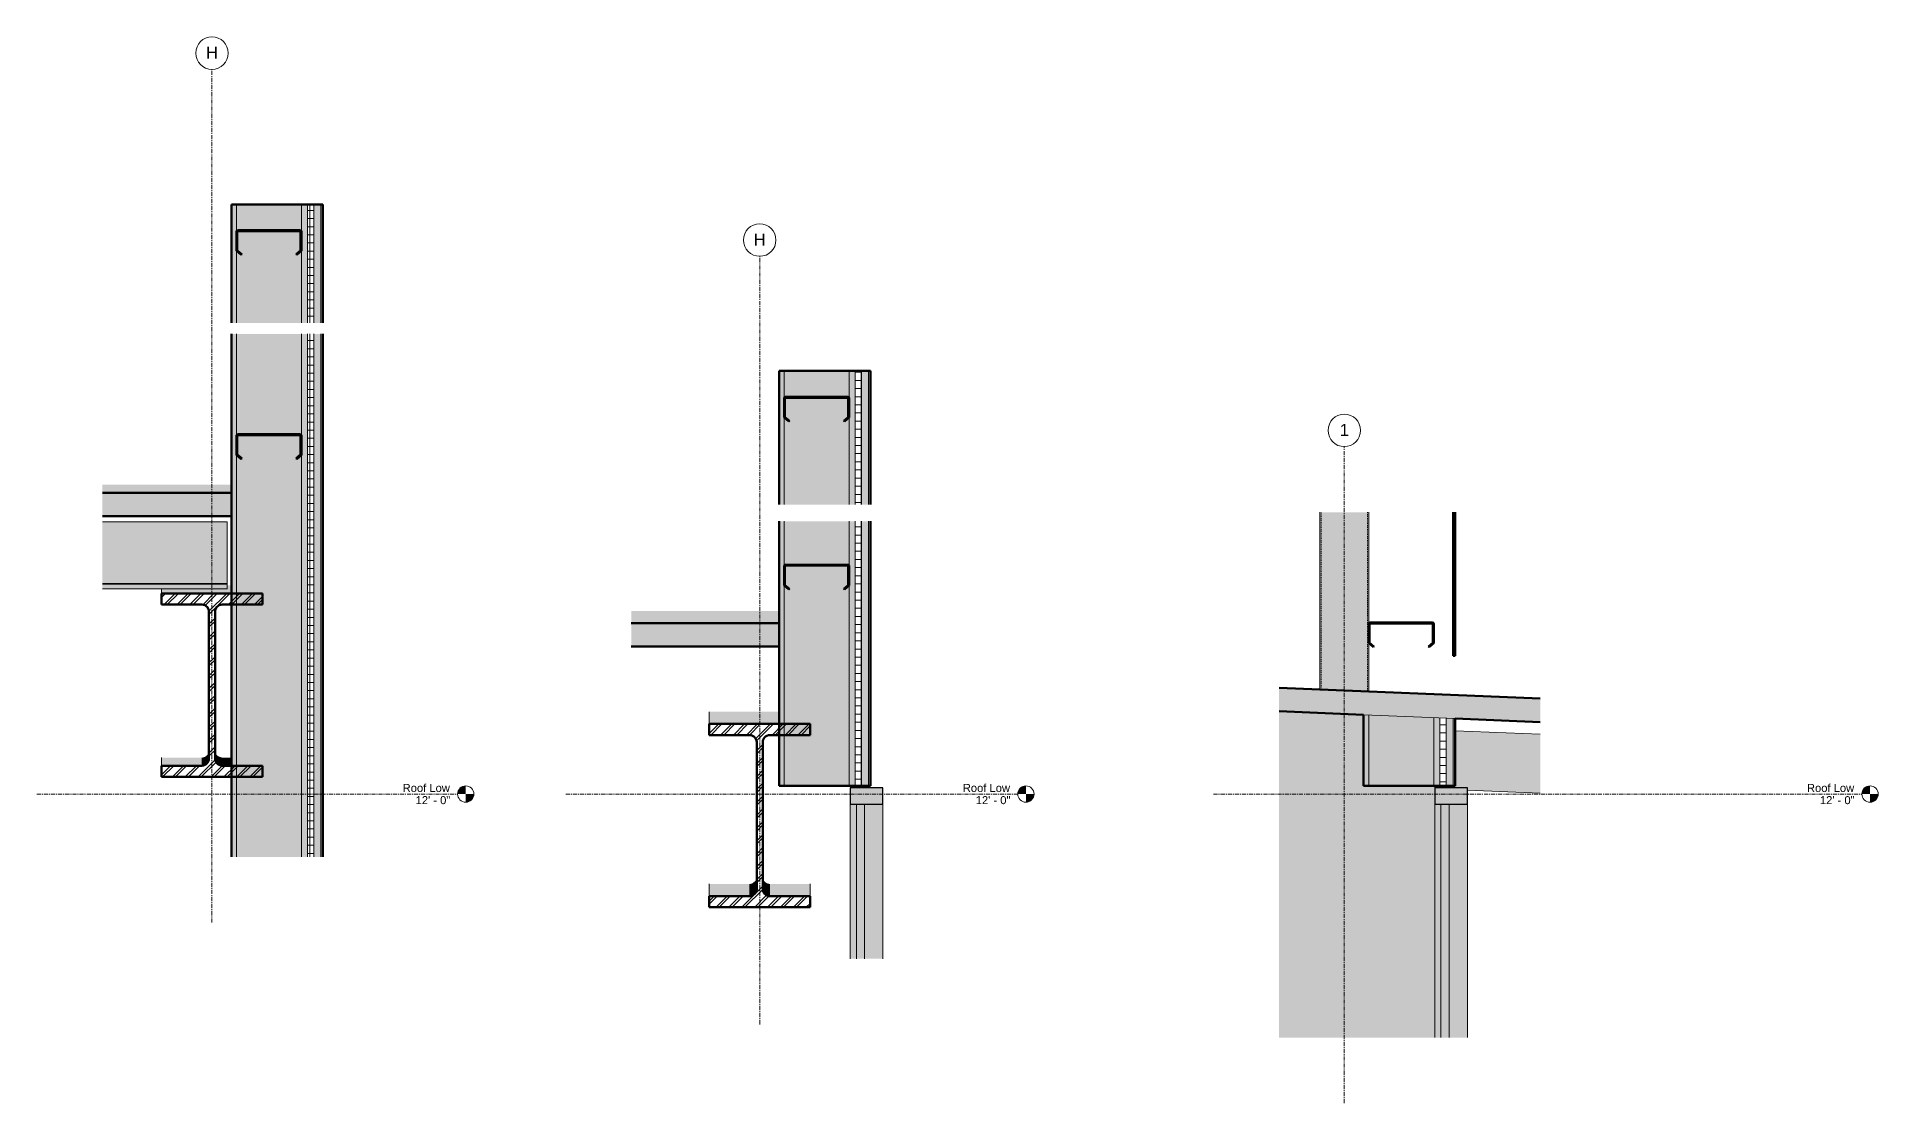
# Model space of a CAD drawing. Header units: inches. Extents: x 22763 to 23421, y 91 to 375.
# Drawn here: x 22762.8 to 22989.1, y 106 to 237 of the extents above; entities that cross this region are included whole.
import ezdxf

# ---------------------------------------------------------------- set-up
doc = ezdxf.new("R2010")
doc.units = ezdxf.units.IN
doc.header["$MEASUREMENT"] = 0
doc.linetypes.add('Grid Line 1_2_', pattern=[0.875, 0.5, -0.125, 0.125, -0.125])
doc.linetypes.add('Hidden 1_8_', pattern=[0.1875, 0.125, -0.0625])
for name, color, linetype, lineweight in [('A-FLOR-LEVL', 51, 'Continuous', 9), ('A-GLAZ-CURT', 52, 'Continuous', 9), ('A-GLAZ-CWMG', 51, 'Continuous', 9), ('A-ROOF', 132, 'Continuous', 18), ('A-WALL', 113, 'Continuous', 18), ('A-WALL-PATT', 111, 'Continuous', 70), ('I-WALL', 2, 'Continuous', 18), ('L-SITE-WALL', 31, 'Continuous', 18), ('S-BEAM', 12, 'Continuous', 9), ('S-COLS', 52, 'Continuous', 9), ('S-GRID', 1, 'Continuous', 9), ('S-GRID-IDEN', 1, 'Continuous', 9)]:
    doc.layers.add(name, color=color, linetype=linetype, lineweight=lineweight)
doc.styles.add('Arial', font='arial.ttf', dxfattribs={"height": 1.475299})
doc.styles.add('Arial_1', font='arial.ttf', dxfattribs={"height": 0.983533})
pattern_1 = [(0, (22020.337, 107.706), (0, 1), []), (90, (22020.337, 107.706), (-1, 6e-17), [])]
pattern_2 = [(0, (24021.096, 94.819), (0, 1), []), (90, (24021.096, 94.819), (-1, 6e-17), [])]

# ---------------------------------------------------------------- blocks, each defined once
blk = doc.blocks.new('Girt_C - 8_D-815223-Section 7 - Callout 1 - Callout 1')
at = {"layer": 'S-BEAM'}
blk.add_hatch(color=256, dxfattribs=at).paths.add_polyline_path([(22787.88, 210.23), (22787.95, 210.32), (22787.41, 210.77), (22787.41, 213.09), (22787.44, 213.14), (22787.49, 213.16), (22795.12, 213.16), (22795.17, 213.14), (22795.19, 213.09), (22795.19, 210.77), (22794.66, 210.32), (22794.73, 210.23), (22795.3, 210.72), (22795.3, 213.08), (22795.25, 213.22), (22795.12, 213.27), (22787.49, 213.27), (22787.36, 213.22), (22787.3, 213.08), (22787.3, 210.72)], flags=0)
at = {"layer": 'S-BEAM', "lineweight": 50}
for p, q in [((22787.3, 213.08), (22787.3, 210.72)), ((22787.41, 210.77), (22787.41, 213.09)), ((22795.12, 213.27), (22787.49, 213.27)), ((22787.49, 213.16), (22795.12, 213.16)), ((22795.19, 213.09), (22795.19, 210.77)), ((22795.3, 210.72), (22795.3, 213.08)), ((22787.3, 210.72), (22787.88, 210.23)), ((22787.95, 210.32), (22787.41, 210.77)), ((22795.19, 210.77), (22794.66, 210.32)), ((22794.73, 210.23), (22795.3, 210.72)), ((22787.88, 210.23), (22787.95, 210.32)), ((22794.66, 210.32), (22794.73, 210.23))]:
    blk.add_line(p, q, dxfattribs=at)
for centre, radius, start, end in [((22787.49, 213.08), 0.188, 90, 180), ((22787.49, 213.08), 0.0782, 90, 176.9576), ((22795.12, 213.08), 0.188, 0, 90), ((22795.12, 213.08), 0.0782, 2.1227, 90)]:
    blk.add_arc(centre, radius, start, end, dxfattribs=at)
blk = doc.blocks.new('W-Wide Flange - W21X166-807736-Section 7 - Callout 1 - Callout 1')
at = {"layer": 'S-BEAM'}
for points in [[(22778.1, 168.64), (22786.68, 168.64), (22786.68, 169.64), (22786.18, 169.64), (22786.18, 169.23), (22778.1, 169.23)], [(22778.1, 147.48), (22783.04, 147.48), (22783.04, 148.48), (22778.1, 148.48)], [(22783.04, 147.48), (22783.24, 147.5), (22783.43, 147.57), (22783.59, 147.67), (22783.73, 147.82), (22783.84, 147.98), (22783.91, 148.17), (22783.93, 148.37), (22783.93, 149.37), (22783.76, 148.86), (22783.73, 148.82), (22783.73, 148.82), (22783.61, 148.69), (22783.59, 148.68), (22783.58, 148.66), (22783.42, 148.57), (22783.4, 148.56), (22783.31, 148.53), (22783.14, 148.49), (22783.04, 148.48), (22783.04, 147.5)], [(22785.57, 147.48), (22785.57, 148.48), (22785.47, 148.49), (22785.03, 148.66), (22785.01, 148.68), (22785, 148.69), (22784.87, 148.82), (22784.86, 148.83), (22784.77, 148.99), (22784.76, 149.01), (22784.72, 149.13), (22784.68, 149.37), (22784.68, 148.37), (22784.7, 148.17), (22784.77, 147.98), (22784.88, 147.8), (22785.01, 147.67), (22785.18, 147.57), (22785.37, 147.5), (22785.4, 147.5)], [(22785.57, 147.48), (22786.68, 147.48), (22786.68, 148.48), (22785.57, 148.48), (22785.57, 147.5)]]:
    blk.add_hatch(color=256, dxfattribs=at).paths.add_polyline_path(points, flags=0)
h = blk.add_hatch(dxfattribs=at)
h.set_pattern_fill('FP_2', color=256, style=0, pattern_type=2)
h.set_pattern_definition([(45, (22020.337, 107.706), (-0.7919596, 0.7919596), []), (45, (22020.337, 108.906), (-0.7919596, 0.7919596), [])])
h.paths.add_polyline_path([(22778.1, 146.12), (22790.5, 146.12), (22790.5, 147.48), (22785.57, 147.48), (22785.37, 147.5), (22785.18, 147.57), (22785.01, 147.67), (22784.87, 147.82), (22784.77, 147.98), (22784.7, 148.17), (22784.68, 148.37), (22784.68, 166.39), (22784.7, 166.58), (22784.77, 166.77), (22784.87, 166.94), (22785.01, 167.08), (22785.18, 167.19), (22785.37, 167.25), (22785.57, 167.28), (22790.5, 167.28), (22790.5, 168.64), (22778.1, 168.64), (22778.1, 167.28), (22783.04, 167.28), (22783.24, 167.25), (22783.42, 167.19), (22783.59, 167.08), (22783.73, 166.94), (22783.84, 166.77), (22783.91, 166.58), (22783.93, 166.39), (22783.93, 148.37), (22783.91, 148.17), (22783.84, 147.98), (22783.73, 147.82), (22783.59, 147.67), (22783.42, 147.57), (22783.24, 147.5), (22783.04, 147.48), (22778.1, 147.48)], flags=0)
for p, q in [((22778.1, 168.64), (22778.1, 169.23)), ((22778.1, 148.48), (22778.1, 147.48))]:
    blk.add_line(p, q, dxfattribs=at)
at = {"layer": 'S-BEAM', "lineweight": 50}
for p, q in [((22790.5, 168.64), (22778.1, 168.64)), ((22778.1, 168.64), (22778.1, 167.28)), ((22790.5, 167.28), (22790.5, 168.64)), ((22778.1, 167.28), (22783.04, 167.28)), ((22783.93, 166.39), (22783.93, 148.37)), ((22784.68, 148.37), (22784.68, 166.39)), ((22785.57, 167.28), (22790.5, 167.28)), ((22783.04, 147.48), (22778.1, 147.48)), ((22778.1, 147.48), (22778.1, 146.12)), ((22790.5, 147.48), (22785.57, 147.48)), ((22790.5, 146.12), (22790.5, 147.48)), ((22778.1, 146.12), (22790.5, 146.12))]:
    blk.add_line(p, q, dxfattribs=at)
at = {"layer": 'S-BEAM', "lineweight": 50, "flags": 128}
for points in [[(22783.04, 167.28), (22783.24, 167.25), (22783.42, 167.19), (22783.59, 167.08), (22783.73, 166.94), (22783.84, 166.77), (22783.91, 166.58), (22783.93, 166.39)], [(22784.68, 166.39), (22784.7, 166.58), (22784.77, 166.77), (22784.87, 166.94), (22785.01, 167.08), (22785.18, 167.19), (22785.37, 167.25), (22785.57, 167.28)], [(22783.93, 148.37), (22783.91, 148.17), (22783.84, 147.98), (22783.73, 147.82), (22783.59, 147.67), (22783.42, 147.57), (22783.24, 147.5), (22783.04, 147.48)], [(22785.57, 147.48), (22785.37, 147.5), (22785.18, 147.57), (22785.01, 147.67), (22784.87, 147.82), (22784.77, 147.98), (22784.7, 148.17), (22784.68, 148.37)]]:
    blk.add_lwpolyline(points, dxfattribs=at)
blk = doc.blocks.new('Girt_C - 8_D-815150-Section 7 - Callout 1 - Callout 1')
at = {"layer": 'S-BEAM'}
blk.add_hatch(color=256, dxfattribs=at).paths.add_polyline_path([(22787.88, 185.16), (22787.95, 185.25), (22787.41, 185.7), (22787.41, 188.02), (22787.42, 188.06), (22787.45, 188.08), (22787.49, 188.09), (22795.12, 188.09), (22795.15, 188.08), (22795.18, 188.05), (22795.19, 188.02), (22795.19, 185.7), (22794.66, 185.25), (22794.73, 185.16), (22795.3, 185.64), (22795.3, 188.01), (22795.29, 188.09), (22795.25, 188.15), (22795.19, 188.19), (22795.12, 188.2), (22787.49, 188.2), (22787.42, 188.19), (22787.36, 188.15), (22787.32, 188.09), (22787.3, 188.01), (22787.3, 185.64)], flags=0)
for p, q in [((22787.3, 188.45), (22787.3, 188.01)), ((22795.3, 188.01), (22795.3, 188.45))]:
    blk.add_line(p, q, dxfattribs=at)
at = {"layer": 'S-BEAM', "lineweight": 50}
for p, q in [((22787.32, 188.09), (22787.3, 188.01)), ((22787.3, 188.01), (22787.3, 185.64)), ((22787.36, 188.15), (22787.32, 188.09)), ((22787.42, 188.19), (22787.36, 188.15)), ((22787.41, 185.7), (22787.41, 188.02)), ((22787.49, 188.2), (22787.42, 188.19)), ((22795.12, 188.2), (22787.49, 188.2)), ((22787.49, 188.09), (22795.12, 188.09)), ((22795.19, 188.19), (22795.12, 188.2)), ((22795.25, 188.15), (22795.19, 188.19)), ((22795.19, 188.02), (22795.19, 185.7)), ((22795.29, 188.09), (22795.25, 188.15)), ((22795.3, 188.01), (22795.29, 188.09)), ((22795.3, 185.64), (22795.3, 188.01)), ((22787.3, 185.64), (22787.88, 185.16)), ((22787.95, 185.25), (22787.41, 185.7)), ((22795.19, 185.7), (22794.66, 185.25)), ((22794.73, 185.16), (22795.3, 185.64)), ((22787.88, 185.16), (22787.95, 185.25)), ((22794.66, 185.25), (22794.73, 185.16))]:
    blk.add_line(p, q, dxfattribs=at)
at = {"layer": 'S-BEAM', "lineweight": 50, "flags": 128}
for points in [[(22787.41, 188.02), (22787.42, 188.06), (22787.45, 188.08), (22787.49, 188.09)], [(22795.12, 188.09), (22795.15, 188.08), (22795.18, 188.05), (22795.19, 188.02)]]:
    blk.add_lwpolyline(points, dxfattribs=at)
blk = doc.blocks.new('Girt_Z - 8_D-834020-Section 7 - Callout 1 - Callout 1')
at = {"layer": 'S-BEAM'}
h = blk.add_hatch(color=256, dxfattribs=at)
edge = h.paths.add_edge_path(flags=0)
edge.add_line((22770.83, 177.34), (22786.18, 177.34))
edge.add_line((22786.18, 177.34), (22786.18, 177.43))
edge.add_line((22786.18, 177.43), (22770.83, 177.43))
h = blk.add_hatch(color=256, dxfattribs=at)
edge = h.paths.add_edge_path(flags=0)
edge.add_line((22770.83, 177.14), (22786.18, 177.14))
edge.add_line((22786.18, 177.14), (22786.18, 177.34))
edge.add_line((22786.18, 177.34), (22770.83, 177.34))
blk.add_hatch(color=256, dxfattribs=at).paths.add_polyline_path([(22785.49, 169.86), (22786.18, 169.86), (22786.18, 177.14), (22770.83, 177.14), (22770.83, 169.86), (22779.73, 169.86)], flags=0)
h = blk.add_hatch(color=256, dxfattribs=at)
edge = h.paths.add_edge_path(flags=0)
edge.add_line((22770.83, 169.79), (22786.18, 169.79))
edge.add_line((22786.18, 169.79), (22786.18, 169.86))
edge.add_line((22786.18, 169.86), (22770.83, 169.86))
h = blk.add_hatch(color=256, dxfattribs=at)
edge = h.paths.add_edge_path(flags=0)
edge.add_line((22770.83, 169.23), (22786.18, 169.23))
edge.add_line((22786.18, 169.23), (22786.18, 169.79))
edge.add_line((22786.18, 169.79), (22770.83, 169.79))
for p, q in [((22786.18, 177.43), (22770.83, 177.43)), ((22786.18, 177.43), (22786.18, 177.34)), ((22786.18, 177.34), (22786.18, 177.24)), ((22786.18, 177.24), (22786.18, 177.14)), ((22786.18, 177.14), (22786.18, 169.86)), ((22770.83, 169.86), (22786.18, 169.86)), ((22770.83, 169.79), (22786.18, 169.79)), ((22786.18, 169.86), (22786.18, 169.79)), ((22786.18, 169.79), (22786.18, 169.23)), ((22770.83, 169.23), (22786.18, 169.23))]:
    blk.add_line(p, q, dxfattribs=at)
blk = doc.blocks.new('Girt_C - 8_D-815223-Section 15 - Callout 1 - Callout 1')
at = {"layer": 'S-BEAM'}
blk.add_hatch(color=256, dxfattribs=at).paths.add_polyline_path([(22787.88, 189.77), (22787.95, 189.85), (22787.41, 190.3), (22787.41, 192.62), (22787.44, 192.67), (22787.49, 192.69), (22795.12, 192.69), (22795.17, 192.67), (22795.19, 192.62), (22795.19, 190.3), (22794.66, 189.85), (22794.73, 189.77), (22795.3, 190.25), (22795.3, 192.61), (22795.25, 192.75), (22795.12, 192.8), (22787.49, 192.8), (22787.36, 192.75), (22787.3, 192.61), (22787.3, 190.25)], flags=0)
at = {"layer": 'S-BEAM', "lineweight": 50}
for p, q in [((22787.3, 192.61), (22787.3, 190.25)), ((22787.41, 190.3), (22787.41, 192.62)), ((22795.12, 192.8), (22787.49, 192.8)), ((22787.49, 192.69), (22795.12, 192.69)), ((22795.19, 192.62), (22795.19, 190.3)), ((22795.3, 190.25), (22795.3, 192.61)), ((22787.3, 190.25), (22787.88, 189.77)), ((22787.95, 189.85), (22787.41, 190.3)), ((22795.19, 190.3), (22794.66, 189.85)), ((22794.73, 189.77), (22795.3, 190.25)), ((22787.88, 189.77), (22787.95, 189.85)), ((22794.66, 189.85), (22794.73, 189.77))]:
    blk.add_line(p, q, dxfattribs=at)
for centre, radius, start, end in [((22787.49, 192.61), 0.188, 90, 180), ((22787.49, 192.61), 0.0782, 90, 176.9576), ((22795.12, 192.61), 0.188, 0, 90), ((22795.12, 192.61), 0.0782, 2.1227, 90)]:
    blk.add_arc(centre, radius, start, end, dxfattribs=at)
blk = doc.blocks.new('W-Wide Flange - W21X166-807736-Section 15 - Callout 1 - Callout 1')
at = {"layer": 'S-BEAM'}
for points in [[(22778.1, 152.61), (22786.68, 152.61), (22786.68, 154.11), (22778.1, 154.11)], [(22783.04, 131.45), (22783.24, 131.47), (22783.43, 131.54), (22783.6, 131.65), (22783.74, 131.79), (22783.84, 131.97), (22783.91, 132.16), (22783.93, 132.34), (22783.93, 133.84), (22783.88, 133.57), (22783.84, 133.45), (22783.75, 133.31), (22783.4, 133.03), (22783.22, 132.97), (22783.15, 132.96), (22783.04, 132.95), (22783.04, 131.47)], [(22785.57, 131.45), (22785.57, 132.95), (22785.31, 132.99), (22785.18, 133.04), (22785.01, 133.15), (22784.87, 133.29), (22784.76, 133.47), (22784.74, 133.54), (22784.7, 133.66), (22784.68, 133.84), (22784.68, 132.34), (22784.7, 132.14), (22784.77, 131.95), (22784.88, 131.78), (22785.02, 131.64), (22785.19, 131.53), (22785.38, 131.47)], [(22778.38, 131.45), (22783.04, 131.45), (22783.04, 132.95), (22778.1, 132.95), (22778.1, 131.45)], [(22785.78, 131.45), (22790.5, 131.45), (22790.5, 132.95), (22785.57, 132.95), (22785.57, 131.45)]]:
    blk.add_hatch(color=256, dxfattribs=at).paths.add_polyline_path(points, flags=0)
h = blk.add_hatch(dxfattribs=at)
h.set_pattern_fill('FP_4', color=256, style=0, pattern_type=2)
h.set_pattern_definition([(45, (24021.096, 94.819), (-0.7919596, 0.7919596), []), (45, (24021.096, 96.019), (-0.7919596, 0.7919596), [])])
h.paths.add_polyline_path([(22778.1, 130.09), (22790.5, 130.09), (22790.5, 131.45), (22785.57, 131.45), (22785.37, 131.47), (22785.18, 131.54), (22785.01, 131.64), (22784.87, 131.79), (22784.77, 131.95), (22784.7, 132.16), (22784.68, 132.34), (22784.68, 150.36), (22784.7, 150.56), (22784.77, 150.74), (22784.87, 150.91), (22785.01, 151.05), (22785.18, 151.16), (22785.37, 151.23), (22785.57, 151.25), (22790.5, 151.25), (22790.5, 152.61), (22778.1, 152.61), (22778.1, 151.25), (22783.04, 151.25), (22783.24, 151.23), (22783.42, 151.16), (22783.59, 151.05), (22783.73, 150.91), (22783.84, 150.74), (22783.91, 150.56), (22783.93, 150.36), (22783.93, 132.34), (22783.91, 132.14), (22783.84, 131.95), (22783.73, 131.79), (22783.59, 131.64), (22783.42, 131.54), (22783.24, 131.47), (22783.04, 131.45), (22778.1, 131.45)], flags=0)
for p, q in [((22778.1, 152.61), (22778.1, 154.11)), ((22778.1, 132.95), (22778.1, 131.45)), ((22790.5, 131.45), (22790.5, 132.95))]:
    blk.add_line(p, q, dxfattribs=at)
at = {"layer": 'S-BEAM', "lineweight": 50}
for p, q in [((22790.5, 152.61), (22778.1, 152.61)), ((22778.1, 152.61), (22778.1, 151.25)), ((22790.5, 151.25), (22790.5, 152.61)), ((22778.1, 151.25), (22783.04, 151.25)), ((22783.93, 150.36), (22783.93, 132.34)), ((22784.68, 132.34), (22784.68, 150.36)), ((22785.57, 151.25), (22790.5, 151.25)), ((22783.04, 131.45), (22778.1, 131.45)), ((22778.1, 131.45), (22778.1, 130.09)), ((22790.5, 131.45), (22785.57, 131.45)), ((22790.5, 130.09), (22790.5, 131.45)), ((22778.1, 130.09), (22790.5, 130.09))]:
    blk.add_line(p, q, dxfattribs=at)
at = {"layer": 'S-BEAM', "lineweight": 50, "flags": 128}
for points in [[(22783.04, 151.25), (22783.24, 151.23), (22783.42, 151.16), (22783.59, 151.05), (22783.73, 150.91), (22783.84, 150.74), (22783.91, 150.56), (22783.93, 150.36)], [(22784.68, 150.36), (22784.7, 150.56), (22784.77, 150.74), (22784.87, 150.91), (22785.01, 151.05), (22785.18, 151.16), (22785.37, 151.23), (22785.57, 151.25)], [(22783.93, 132.34), (22783.91, 132.14), (22783.84, 131.95), (22783.73, 131.79), (22783.59, 131.64), (22783.42, 131.54), (22783.24, 131.47), (22783.04, 131.45)], [(22785.57, 131.45), (22785.37, 131.47), (22785.18, 131.54), (22785.01, 131.64), (22784.87, 131.79), (22784.77, 131.95), (22784.7, 132.14), (22784.68, 132.34)]]:
    blk.add_lwpolyline(points, dxfattribs=at)
blk = doc.blocks.new('System Panel - Glazed-827435-Section 15 - Callout 1 - Callout 1')
at = {"layer": 'A-GLAZ-CURT', "transparency": 33554649}
h = blk.add_hatch(color=256, dxfattribs=at)
edge = h.paths.add_edge_path(flags=0)
edge.add_line((22797.18, 123.76), (22797.18, 142.75))
edge.add_line((22797.18, 142.75), (22796.18, 142.75))
edge.add_line((22796.18, 142.75), (22796.18, 123.76))
at = {"layer": 'A-GLAZ-CURT', "lineweight": 18}
for p, q in [((22796.18, 142.75), (22796.18, 123.76)), ((22797.18, 142.75), (22796.18, 142.75)), ((22797.18, 123.76), (22797.18, 142.75))]:
    blk.add_line(p, q, dxfattribs=at)
at = {"layer": 'A-GLAZ-CURT'}
for p, q in [((22796.18, 142.75), (22796.18, 123.76)), ((22797.18, 142.75), (22796.18, 142.75)), ((22797.18, 123.76), (22797.18, 142.75))]:
    blk.add_line(p, q, dxfattribs=at)
blk = doc.blocks.new('Rectangular Mullion - Rectangular Mullion 1-769201-Section 15 - Callout 1 - Callout 1')
at = {"layer": 'A-GLAZ-CWMG'}
blk.add_hatch(color=256, dxfattribs=at).paths.add_polyline_path([(22795.43, 142.75), (22799.43, 142.75), (22799.43, 144.75), (22795.43, 144.75)], flags=0)
at = {"layer": 'A-GLAZ-CWMG', "lineweight": 30}
for p, q in [((22795.43, 144.75), (22795.43, 142.75)), ((22799.43, 144.75), (22795.43, 144.75)), ((22795.43, 142.75), (22799.43, 142.75)), ((22799.43, 142.75), (22799.43, 144.75))]:
    blk.add_line(p, q, dxfattribs=at)
blk = doc.blocks.new('Rectangular Mullion - Rectangular Mullion 1-827431-Section 15 - Callout 1 - Callout 1')
at = {"layer": 'A-GLAZ-CWMG'}
h = blk.add_hatch(color=256, dxfattribs=at)
edge = h.paths.add_edge_path(flags=0)
edge.add_line((22796.18, 123.76), (22796.18, 142.75))
edge.add_line((22796.18, 142.75), (22795.43, 142.75))
edge.add_line((22795.43, 142.75), (22795.43, 123.76))
edge = h.paths.add_edge_path(flags=0)
edge.add_line((22799.43, 123.76), (22799.43, 142.75))
edge.add_line((22799.43, 142.75), (22797.18, 142.75))
edge.add_line((22797.18, 142.75), (22797.18, 124.2))
edge.add_line((22797.18, 124.2), (22797.18, 123.76))
h = blk.add_hatch(color=256, dxfattribs=at)
edge = h.paths.add_edge_path(flags=0)
edge.add_line((22797.18, 123.76), (22797.18, 142.75))
edge.add_line((22797.18, 142.75), (22796.18, 142.75))
edge.add_line((22796.18, 142.75), (22796.18, 123.76))
for p, q in [((22795.43, 142.75), (22796.18, 142.75)), ((22795.43, 123.76), (22795.43, 142.75)), ((22796.18, 142.75), (22797.18, 142.75)), ((22797.18, 142.75), (22799.43, 142.75)), ((22799.43, 142.75), (22799.43, 123.76))]:
    blk.add_line(p, q, dxfattribs=at)
blk = doc.blocks.new('Girt_C - 8_D-815150-Section 15 - Callout 1 - Callout 1')
at = {"layer": 'S-BEAM'}
blk.add_hatch(color=256, dxfattribs=at).paths.add_polyline_path([(22787.88, 169.13), (22787.95, 169.22), (22787.41, 169.67), (22787.41, 171.99), (22787.42, 172.03), (22787.45, 172.05), (22787.49, 172.06), (22795.12, 172.06), (22795.15, 172.05), (22795.18, 172.02), (22795.19, 171.99), (22795.19, 169.67), (22794.66, 169.22), (22794.73, 169.13), (22795.3, 169.61), (22795.3, 171.98), (22795.29, 172.06), (22795.25, 172.12), (22795.19, 172.16), (22795.12, 172.17), (22787.49, 172.17), (22787.42, 172.16), (22787.36, 172.12), (22787.32, 172.06), (22787.3, 171.98), (22787.3, 169.61)], flags=0)
for p, q in [((22787.3, 172.42), (22787.3, 171.98)), ((22795.3, 171.98), (22795.3, 172.42))]:
    blk.add_line(p, q, dxfattribs=at)
at = {"layer": 'S-BEAM', "lineweight": 50}
for p, q in [((22787.32, 172.06), (22787.3, 171.98)), ((22787.36, 172.12), (22787.32, 172.06)), ((22787.42, 172.16), (22787.36, 172.12)), ((22787.49, 172.17), (22787.42, 172.16)), ((22795.12, 172.17), (22787.49, 172.17)), ((22787.49, 172.06), (22795.12, 172.06)), ((22795.19, 172.16), (22795.12, 172.17)), ((22795.25, 172.12), (22795.19, 172.16)), ((22795.29, 172.06), (22795.25, 172.12)), ((22795.3, 171.98), (22795.29, 172.06)), ((22787.3, 171.98), (22787.3, 169.61)), ((22787.41, 169.67), (22787.41, 171.99)), ((22795.19, 171.99), (22795.19, 169.67)), ((22795.3, 169.61), (22795.3, 171.98)), ((22787.3, 169.61), (22787.88, 169.13)), ((22787.95, 169.22), (22787.41, 169.67)), ((22787.88, 169.13), (22787.95, 169.22)), ((22795.19, 169.67), (22794.66, 169.22)), ((22794.66, 169.22), (22794.73, 169.13)), ((22794.73, 169.13), (22795.3, 169.61))]:
    blk.add_line(p, q, dxfattribs=at)
at = {"layer": 'S-BEAM', "lineweight": 50, "flags": 128}
for points in [[(22787.41, 171.99), (22787.42, 172.03), (22787.45, 172.05), (22787.49, 172.06)], [(22795.12, 172.06), (22795.15, 172.05), (22795.18, 172.02), (22795.19, 171.99)]]:
    blk.add_lwpolyline(points, dxfattribs=at)
blk = doc.blocks.new('System Panel - Glazed-827487-Detail 0')
at = {"layer": 'A-GLAZ-CURT', "transparency": 33554649}
h = blk.add_hatch(color=256, dxfattribs=at)
edge = h.paths.add_edge_path(flags=0)
edge.add_line((-22059.77, 114.08), (-22059.77, 142.75))
edge.add_line((-22059.77, 142.75), (-22060.77, 142.75))
edge.add_line((-22060.77, 142.75), (-22060.77, 114.08))
at = {"layer": 'A-GLAZ-CURT', "lineweight": 18}
for p, q in [((-22059.77, 142.75), (-22060.77, 142.75)), ((-22060.77, 142.75), (-22060.77, 114.08)), ((-22059.77, 114.08), (-22059.77, 142.75))]:
    blk.add_line(p, q, dxfattribs=at)
at = {"layer": 'A-GLAZ-CURT'}
for p, q in [((-22060.77, 142.75), (-22059.77, 142.75)), ((-22060.77, 142.75), (-22060.77, 114.08)), ((-22059.77, 114.08), (-22059.77, 142.75))]:
    blk.add_line(p, q, dxfattribs=at)
blk = doc.blocks.new('Rectangular Mullion - Rectangular Mullion 1-769172-Detail 0')
at = {"layer": 'A-GLAZ-CWMG'}
blk.add_hatch(color=256, dxfattribs=at).paths.add_polyline_path([(-22057.52, 142.75), (-22057.52, 144.75), (-22061.52, 144.75), (-22061.52, 142.75)], flags=0)
at = {"layer": 'A-GLAZ-CWMG', "lineweight": 30}
for p, q in [((-22057.52, 144.75), (-22061.52, 144.75)), ((-22061.52, 144.75), (-22061.52, 142.75)), ((-22061.52, 142.75), (-22057.52, 142.75)), ((-22057.52, 142.75), (-22057.52, 144.75))]:
    blk.add_line(p, q, dxfattribs=at)
blk = doc.blocks.new('Rectangular Mullion - Rectangular Mullion 1-827484-Detail 0')
at = {"layer": 'A-GLAZ-CWMG'}
h = blk.add_hatch(color=256, dxfattribs=at)
edge = h.paths.add_edge_path(flags=0)
edge.add_line((-22057.52, 114.08), (-22057.52, 142.75))
edge.add_line((-22057.52, 142.75), (-22059.77, 142.75))
edge.add_line((-22059.77, 142.75), (-22059.77, 114.08))
edge.add_line((-22059.77, 114.08), (-22059.07, 114.08))
h.paths.add_polyline_path([(-22060.77, 114.08), (-22060.77, 142.75), (-22061.52, 142.75), (-22061.52, 114.08)], flags=0)
blk.add_hatch(color=256, dxfattribs=at).paths.add_polyline_path([(-22060.77, 114.08), (-22059.77, 114.08), (-22059.77, 142.75), (-22060.77, 142.75), (-22060.77, 134.36)], flags=0)
for p, q in [((-22061.52, 142.75), (-22060.77, 142.75)), ((-22060.77, 142.75), (-22059.77, 142.75)), ((-22059.77, 142.75), (-22057.52, 142.75)), ((-22057.52, 142.75), (-22057.52, 114.08))]:
    blk.add_line(p, q, dxfattribs=at)
blk = doc.blocks.new('Dimension Lumber - 2x8-834900-Detail 0')
at = {"layer": 'S-BEAM'}
h = blk.add_hatch(color=256, dxfattribs=at)
edge = h.paths.add_edge_path(flags=0)
edge.add_line((-22048.56, 146.64), (-22048.56, 151.35))
edge.add_line((-22048.56, 151.35), (-22059.02, 151.78))
edge.add_line((-22059.02, 151.78), (-22059.02, 145))
edge.add_line((-22059.02, 145), (-22061.52, 145))
edge.add_line((-22061.52, 145), (-22061.52, 144.75))
edge.add_line((-22061.52, 144.75), (-22057.52, 144.75))
edge.add_line((-22057.52, 144.75), (-22057.52, 144.46))
edge.add_line((-22057.52, 144.46), (-22048.56, 144.09))
for p, q in [((-22059.02, 151.78), (-22048.56, 151.35)), ((-22057.52, 144.46), (-22048.56, 144.09))]:
    blk.add_line(p, q, dxfattribs=at)
blk = doc.blocks.new('HSS-Hollow Structural Section-Column - HSS6X6X3_16-808863-Detail 0')
at = {"layer": 'S-COLS'}
for points in [[(-22075.29, 156.84), (-22075.29, 178.62), (-22075.64, 178.62), (-22075.64, 156.85), (-22075.32, 156.84)], [(-22069.99, 156.62), (-22069.99, 178.62), (-22075.29, 178.62), (-22075.29, 156.84), (-22070.26, 156.63)], [(-22069.64, 156.6), (-22069.64, 178.62), (-22069.99, 178.62), (-22069.99, 156.62), (-22069.65, 156.6)]]:
    blk.add_hatch(color=256, dxfattribs=at).paths.add_polyline_path(points, flags=0)
for p, q in [((-22075.64, 178.62), (-22075.64, 156.85)), ((-22069.64, 164.89), (-22069.64, 178.62)), ((-22069.64, 156.6), (-22069.64, 162.52))]:
    blk.add_line(p, q, dxfattribs=at)
at = {"layer": 'S-COLS', "linetype": 'Hidden 1_8_'}
for p, q in [((-22075.47, 156.85), (-22075.47, 178.62)), ((-22069.81, 178.62), (-22069.81, 156.61))]:
    blk.add_line(p, q, dxfattribs=at)
blk = doc.blocks.new('Girt_C - 8_D-815151-Detail 0')
at = {"layer": 'S-BEAM'}
blk.add_hatch(color=256, dxfattribs=at).paths.add_polyline_path([(-22062.21, 162.04), (-22061.64, 162.52), (-22061.64, 164.89), (-22061.7, 165.02), (-22061.83, 165.07), (-22069.45, 165.07), (-22069.59, 165.02), (-22069.64, 164.89), (-22069.64, 162.52), (-22069.07, 162.04), (-22069, 162.12), (-22069.53, 162.57), (-22069.53, 164.89), (-22069.51, 164.94), (-22069.45, 164.96), (-22061.83, 164.96), (-22061.77, 164.94), (-22061.75, 164.89), (-22061.75, 162.57), (-22062.29, 162.12)], flags=0)
at = {"layer": 'S-BEAM', "lineweight": 50}
for p, q in [((-22069.64, 164.89), (-22069.64, 162.52)), ((-22069.53, 162.57), (-22069.53, 164.89)), ((-22061.83, 165.07), (-22069.45, 165.07)), ((-22069.45, 164.96), (-22061.83, 164.96)), ((-22061.75, 164.89), (-22061.75, 162.57)), ((-22061.64, 162.52), (-22061.64, 164.89)), ((-22069.64, 162.52), (-22069.07, 162.04)), ((-22069, 162.12), (-22069.53, 162.57)), ((-22069.07, 162.04), (-22069, 162.12)), ((-22061.75, 162.57), (-22062.29, 162.12)), ((-22062.29, 162.12), (-22062.21, 162.04)), ((-22062.21, 162.04), (-22061.64, 162.52))]:
    blk.add_line(p, q, dxfattribs=at)
for centre, radius, start, end in [((-22069.45, 164.89), 0.188, 90, 180), ((-22069.45, 164.89), 0.0782, 90, 177.8773), ((-22061.83, 164.89), 0.188, 0, 90), ((-22061.83, 164.89), 0.0782, 3.0424, 90)]:
    blk.add_arc(centre, radius, start, end, dxfattribs=at)
blk = doc.blocks.new('Grid - Grid Head - Circle-14747-Section 7 - Callout 1 - Callout 1')
at = {"layer": 'S-GRID-IDEN'}
blk.add_circle((22784.3, 235.03), 2, dxfattribs=at)
blk = doc.blocks.new('Level - Level Head - Circle-15001-Section 7 - Callout 1 - Callout 1')
at = {"layer": 'A-FLOR-LEVL'}
h = blk.add_hatch(color=256, dxfattribs=at)
edge = h.paths.add_edge_path(flags=0)
edge.add_line((22815.49, 144), (22814.49, 144))
edge.add_arc((22815.49, 144), 1, 90, 180, ccw=False)
edge.add_line((22815.49, 145), (22815.49, 144))
h = blk.add_hatch(color=256, dxfattribs=at)
edge = h.paths.add_edge_path(flags=0)
edge.add_line((22815.49, 143), (22815.49, 144))
edge.add_line((22815.49, 144), (22816.49, 144))
edge.add_arc((22815.49, 144), 1, -90, 0, ccw=False)
blk.add_circle((22815.49, 144), 1, dxfattribs=at)
blk = doc.blocks.new('Grid - Grid Head - Circle-14747-Section 15 - Callout 1 - Callout 1')
at = {"layer": 'S-GRID-IDEN'}
blk.add_circle((22784.3, 212.07), 2, dxfattribs=at)
blk = doc.blocks.new('Level - Level Head - Circle-15001-Section 15 - Callout 1 - Callout 1')
at = {"layer": 'A-FLOR-LEVL'}
h = blk.add_hatch(color=256, dxfattribs=at)
edge = h.paths.add_edge_path(flags=0)
edge.add_line((22817.018748, 144), (22816.018748, 144))
edge.add_arc((22817.018748, 144), 1, 90, 180, ccw=False)
edge.add_line((22817.018748, 145), (22817.018748, 144))
h = blk.add_hatch(color=256, dxfattribs=at)
edge = h.paths.add_edge_path(flags=0)
edge.add_line((22817.018748, 143), (22817.018748, 144))
edge.add_line((22817.018748, 144), (22818.018748, 144))
edge.add_arc((22817.018748, 144), 1, -90, 0, ccw=False)
blk.add_circle((22817.018748, 144), 1, dxfattribs=at)
blk = doc.blocks.new('Level - Level Head - Circle-15001-Detail 0')
at = {"layer": 'A-FLOR-LEVL'}
h = blk.add_hatch(color=256, dxfattribs=at)
edge = h.paths.add_edge_path(flags=0)
edge.add_line((-22008.02, 144), (-22009.02, 144))
edge.add_arc((-22008.02, 144), 1, 90, 180, ccw=False)
edge.add_line((-22008.02, 145), (-22008.02, 144))
h = blk.add_hatch(color=256, dxfattribs=at)
edge = h.paths.add_edge_path(flags=0)
edge.add_line((-22008.02, 143), (-22008.02, 144))
edge.add_line((-22008.02, 144), (-22007.02, 144))
edge.add_arc((-22008.02, 144), 1, -90, 0, ccw=False)
blk.add_circle((-22008.02, 144), 1, dxfattribs=at)
blk = doc.blocks.new('Grid - Grid Head - Circle-14747-Detail 0')
at = {"layer": 'S-GRID-IDEN'}
blk.add_circle((-22072.64, 188.68), 2, dxfattribs=at)

msp = doc.modelspace()

# ---------------------------------------------------------------- hatches: boundary and pattern name
at = {"layer": 'A-ROOF'}
for points in [[(22779.73, 181.02), (22786.68, 181.02), (22786.68, 182.02), (22770.83, 182.02), (22770.83, 181.02)], [(22779.73, 178.15), (22786.68, 178.15), (22786.68, 181.02), (22770.83, 181.02), (22770.83, 178.15)], [(22835.85, 164.99), (22854, 164.99), (22854, 166.49), (22835.85, 166.49), (22835.85, 165.01)], [(22854, 162.12), (22854, 164.99), (22835.85, 164.99), (22835.85, 162.12)], [(22947.56, 152.85), (22947.56, 155.72), (22915.46, 157.06), (22915.46, 154.18), (22937.1, 153.28)]]:
    msp.add_hatch(color=256, dxfattribs=at).paths.add_polyline_path(points, flags=0)
at = {"layer": 'A-WALL-PATT', "lineweight": 9}
h = msp.add_hatch(dxfattribs=at)
h.set_pattern_fill('FP_1', color=256, style=0, pattern_type=2)
h.set_pattern_definition(pattern_1)
edge = h.paths.add_edge_path(flags=0)
edge.add_line((22796.8, 201.89), (22796.8, 216.45))
edge.add_line((22796.8, 216.45), (22796.05, 216.45))
edge.add_line((22796.05, 216.45), (22796.05, 201.89))
h = msp.add_hatch(dxfattribs=at)
h.set_pattern_fill('FP_1', color=256, style=0, pattern_type=2)
h.set_pattern_definition(pattern_1)
h.paths.add_polyline_path([(22796.8, 136.28), (22796.8, 200.53), (22796.05, 200.53), (22796.05, 136.28), (22796.38, 136.28)], flags=0)
h = msp.add_hatch(dxfattribs=at)
h.set_pattern_fill('FP_3', color=256, style=0, pattern_type=2)
h.set_pattern_definition(pattern_2)
h.paths.add_polyline_path([(22864.12, 179.56), (22864.12, 195.98), (22863.37, 195.98), (22863.37, 179.56), (22863.5, 179.56)], flags=0)
h = msp.add_hatch(dxfattribs=at)
h.set_pattern_fill('FP_3', color=256, style=0, pattern_type=2)
h.set_pattern_definition(pattern_2)
h.paths.add_polyline_path([(22864.12, 145), (22864.12, 177.52), (22863.37, 177.52), (22863.37, 145)], flags=0)
h = msp.add_hatch(dxfattribs=at)
h.set_pattern_fill('FP_5', color=256, style=0, pattern_type=2)
h.set_pattern_definition([(0, (-71056.853, 71.503), (0, 1), []), (90, (-71056.853, 71.503), (-1, 6e-17), [])])
h.paths.add_polyline_path([(22935.23, 145), (22935.98, 145), (22935.98, 153.33), (22935.23, 153.36), (22935.23, 146.35)], flags=0)
at = {"layer": 'I-WALL'}
h = msp.add_hatch(color=256, dxfattribs=at)
h.paths.add_polyline_path([(22934.6, 114.08), (22934.6, 114.08), (22934.6, 145), (22925.85, 145), (22925.85, 153.75), (22915.46, 154.18), (22915.46, 114.08), (22934.48, 114.08)], flags=0)
h.paths.add_polyline_path([(22934.6, 153.39), (22934.6, 153.39), (22934.6, 153.39)], flags=0)
at = {"layer": 'L-SITE-WALL'}
h = msp.add_hatch(color=256, dxfattribs=at)
edge = h.paths.add_edge_path(flags=0)
edge.add_line((22787.3, 201.89), (22787.3, 216.45))
edge.add_line((22787.3, 216.45), (22786.68, 216.45))
edge.add_line((22786.68, 216.45), (22786.68, 201.89))
h = msp.add_hatch(color=256, dxfattribs=at)
edge = h.paths.add_edge_path(flags=0)
edge.add_line((22795.3, 201.89), (22795.3, 216.45))
edge.add_line((22795.3, 216.45), (22787.3, 216.45))
edge.add_line((22787.3, 216.45), (22787.3, 201.89))
h = msp.add_hatch(color=256, dxfattribs=at)
edge = h.paths.add_edge_path(flags=0)
edge.add_line((22796.05, 201.89), (22796.05, 216.45))
edge.add_line((22796.05, 216.45), (22795.3, 216.45))
edge.add_line((22795.3, 216.45), (22795.3, 201.89))
h = msp.add_hatch(color=256, dxfattribs=at)
edge = h.paths.add_edge_path(flags=0)
edge.add_line((22797.68, 201.89), (22797.68, 216.45))
edge.add_line((22797.68, 216.45), (22796.8, 216.45))
edge.add_line((22796.8, 216.45), (22796.8, 201.89))
h = msp.add_hatch(color=256, dxfattribs=at)
edge = h.paths.add_edge_path(flags=0)
edge.add_line((22797.93, 201.89), (22797.93, 216.45))
edge.add_line((22797.93, 216.45), (22797.68, 216.45))
edge.add_line((22797.68, 216.45), (22797.68, 201.89))
for points in [[(22786.68, 136.28), (22787.3, 136.28), (22787.3, 200.53), (22786.68, 200.53), (22786.68, 144.31)], [(22788.63, 136.28), (22795.3, 136.28), (22795.3, 200.53), (22787.3, 200.53), (22787.3, 136.28)], [(22795.3, 136.28), (22796.05, 136.28), (22796.05, 200.53), (22795.3, 200.53), (22795.3, 168.41)], [(22797.68, 136.28), (22797.68, 200.53), (22796.8, 200.53), (22796.8, 136.28), (22797.18, 136.28)], [(22797.68, 136.28), (22797.93, 136.28), (22797.93, 200.53), (22797.68, 200.53), (22797.68, 168.41)], [(22854.62, 179.56), (22854.62, 195.98), (22854, 195.98), (22854, 179.56), (22854.11, 179.56)], [(22862.62, 179.56), (22862.62, 195.98), (22854.62, 195.98), (22854.62, 179.56), (22861.26, 179.56)], [(22863.37, 179.56), (22863.37, 195.98), (22862.62, 195.98), (22862.62, 179.56), (22862.75, 179.56)], [(22865, 179.56), (22865, 195.98), (22864.12, 195.98), (22864.12, 179.56), (22864.85, 179.56)], [(22865.25, 179.56), (22865.25, 195.98), (22865, 195.98), (22865, 179.56), (22865.04, 179.56)], [(22854.62, 145), (22854.62, 177.52), (22854, 177.52), (22854, 145)], [(22855.56, 145), (22862.62, 145), (22862.62, 177.52), (22854.62, 177.52), (22854.62, 145)], [(22863.37, 145), (22863.37, 177.52), (22862.62, 177.52), (22862.62, 145)], [(22864.12, 145), (22865, 145), (22865, 177.52), (22864.12, 177.52), (22864.12, 150.64)], [(22865.25, 145), (22865.25, 177.52), (22865, 177.52), (22865, 145)], [(22936.85, 161), (22937.1, 161), (22937.1, 178.62), (22936.85, 178.62), (22936.85, 162.49)], [(22925.85, 145), (22926.48, 145), (22926.48, 153.73), (22925.85, 153.75), (22925.85, 146.35)], [(22934.48, 145), (22934.48, 153.39), (22926.48, 153.73), (22926.48, 145)], [(22934.48, 145), (22935.23, 145), (22935.23, 153.36), (22934.48, 153.39), (22934.48, 146.35)], [(22935.98, 145), (22936.85, 145), (22936.85, 153.29), (22935.98, 153.33), (22935.98, 146.35)], [(22936.85, 145), (22937.1, 145), (22937.1, 153.28), (22936.85, 153.29), (22936.85, 146.35)]]:
    msp.add_hatch(color=256, dxfattribs=at).paths.add_polyline_path(points, flags=0)

# ---------------------------------------------------------------- linework, layer by layer
at = {"layer": 'A-ROOF', "lineweight": 70}
for p, q in [((22786.68, 181.02), (22770.83, 181.02)), ((22786.68, 178.15), (22786.68, 181.02)), ((22770.83, 178.15), (22786.68, 178.15)), ((22854, 164.99), (22835.84, 164.99)), ((22835.84, 162.12), (22854, 162.12)), ((22947.56, 155.72), (22915.46, 157.06)), ((22915.46, 154.18), (22925.85, 153.75)), ((22937.1, 153.28), (22947.56, 152.85))]:
    msp.add_line(p, q, dxfattribs=at)
at = {"layer": 'A-WALL'}
for p, q in [((22787.3, 201.89), (22787.3, 216.45)), ((22795.3, 201.89), (22795.3, 216.45)), ((22796.05, 201.89), (22796.05, 216.45)), ((22796.8, 201.89), (22796.8, 216.45)), ((22797.68, 201.89), (22797.68, 216.45)), ((22787.3, 136.28), (22787.3, 200.53)), ((22795.3, 188.01), (22795.3, 200.53)), ((22796.05, 136.28), (22796.05, 200.53)), ((22796.8, 136.28), (22796.8, 200.53)), ((22797.68, 136.28), (22797.68, 200.53)), ((22854.62, 179.56), (22854.62, 195.98)), ((22862.62, 179.56), (22862.62, 195.98)), ((22863.37, 179.56), (22863.37, 195.98)), ((22864.12, 179.56), (22864.12, 195.98)), ((22865, 179.56), (22865, 195.98)), ((22795.3, 136.28), (22795.3, 188.01)), ((22854.62, 171.98), (22854.62, 177.52)), ((22862.62, 171.98), (22862.62, 177.52)), ((22863.37, 145), (22863.37, 177.52)), ((22864.12, 145), (22864.12, 177.52)), ((22865, 145), (22865, 177.52)), ((22854.62, 145), (22854.62, 171.98)), ((22862.62, 145), (22862.62, 171.98)), ((22937.1, 153.28), (22925.85, 153.75)), ((22926.48, 145), (22926.48, 153.73)), ((22934.48, 145), (22934.48, 153.39)), ((22935.23, 145), (22935.23, 153.36)), ((22935.98, 145), (22935.98, 153.33)), ((22936.85, 145), (22936.85, 153.29))]:
    msp.add_line(p, q, dxfattribs=at)
at = {"layer": 'I-WALL'}
for p, q in [((22934.6, 144.75), (22934.6, 145)), ((22934.6, 114.08), (22934.6, 142.75))]:
    msp.add_line(p, q, dxfattribs=at)
at = {"layer": 'L-SITE-WALL', "lineweight": 70}
for p, q in [((22797.93, 216.45), (22786.68, 216.45)), ((22786.68, 216.45), (22786.68, 201.89)), ((22797.93, 201.89), (22797.93, 216.45)), ((22786.68, 200.53), (22786.68, 181.02)), ((22797.93, 136.28), (22797.93, 200.53)), ((22865.25, 195.98), (22854, 195.98)), ((22854, 195.98), (22854, 179.56)), ((22865.25, 179.56), (22865.25, 195.98)), ((22786.68, 178.15), (22786.68, 136.28)), ((22854, 177.52), (22854, 145)), ((22865.25, 145), (22865.25, 177.52)), ((22936.85, 178.62), (22936.85, 161)), ((22937.1, 161), (22937.1, 178.62)), ((22936.85, 161), (22937.1, 161)), ((22925.85, 153.75), (22925.85, 145)), ((22937.1, 145), (22937.1, 153.28)), ((22854, 145), (22865.25, 145)), ((22925.85, 145), (22937.1, 145))]:
    msp.add_line(p, q, dxfattribs=at)

# ---------------------------------------------------------------- block references
at = {"layer": 'A-FLOR-LEVL'}
for name, p in [('Level - Level Head - Circle-15001-Section 7 - Callout 1 - Callout 1', (0, 0)), ('Level - Level Head - Circle-15001-Section 15 - Callout 1 - Callout 1', (67.32, 0)), ('Level - Level Head - Circle-15001-Detail 0', (44996.12, 0))]:
    msp.add_blockref(name, p, dxfattribs=at)
at = {"layer": 'A-GLAZ-CURT'}
for name, p in [('System Panel - Glazed-827435-Section 15 - Callout 1 - Callout 1', (67.32, 0)), ('System Panel - Glazed-827487-Detail 0', (44996.12, 0))]:
    msp.add_blockref(name, p, dxfattribs=at)
at = {"layer": 'A-GLAZ-CWMG'}
for name, p in [('Rectangular Mullion - Rectangular Mullion 1-769201-Section 15 - Callout 1 - Callout 1', (67.32, 0)), ('Rectangular Mullion - Rectangular Mullion 1-827431-Section 15 - Callout 1 - Callout 1', (67.32, 0)), ('Rectangular Mullion - Rectangular Mullion 1-769172-Detail 0', (44996.12, 0)), ('Rectangular Mullion - Rectangular Mullion 1-827484-Detail 0', (44996.12, 0))]:
    msp.add_blockref(name, p, dxfattribs=at)
at = {"layer": 'S-BEAM'}
for name, p in [('Girt_C - 8_D-815223-Section 7 - Callout 1 - Callout 1', (0, 0)), ('Girt_C - 8_D-815223-Section 15 - Callout 1 - Callout 1', (67.32, 0)), ('Girt_C - 8_D-815150-Section 7 - Callout 1 - Callout 1', (0, 0)), ('Girt_Z - 8_D-834020-Section 7 - Callout 1 - Callout 1', (0, 0)), ('Girt_C - 8_D-815150-Section 15 - Callout 1 - Callout 1', (67.32, 0)), ('W-Wide Flange - W21X166-807736-Section 7 - Callout 1 - Callout 1', (0, 0)), ('Girt_C - 8_D-815151-Detail 0', (44996.12, 0)), ('W-Wide Flange - W21X166-807736-Section 15 - Callout 1 - Callout 1', (67.32, 0)), ('Dimension Lumber - 2x8-834900-Detail 0', (44996.12, 0))]:
    msp.add_blockref(name, p, dxfattribs=at)
at = {"layer": 'S-COLS'}
msp.add_blockref('HSS-Hollow Structural Section-Column - HSS6X6X3_16-808863-Detail 0', (44996.12, 0), dxfattribs=at)
at = {"layer": 'S-GRID-IDEN'}
for name, p in [('Grid - Grid Head - Circle-14747-Section 7 - Callout 1 - Callout 1', (0, 0)), ('Grid - Grid Head - Circle-14747-Section 15 - Callout 1 - Callout 1', (67.32, 0)), ('Grid - Grid Head - Circle-14747-Detail 0', (44996.12, 0))]:
    msp.add_blockref(name, p, dxfattribs=at)

# ---------------------------------------------------------------- next in the draw order: texts
at = {"layer": 'A-FLOR-LEVL', "char_height": 0.984, "width": 6.876, "attachment_point": 3, "line_spacing_factor": 0.938532, "style": 'Arial_1', "bg_fill": 3, "box_fill_scale": 1.25, "bg_fill_color": 0, "bg_fill_transparency": 0}
for insert in [(22813.54, 145.24), (22882.39, 145.24), (22986.15, 145.24)]:
    msp.add_mtext('Roof Low', dxfattribs=dict(at, insert=insert))
at = {"layer": 'S-GRID-IDEN', "char_height": 1.48, "attachment_point": 2, "line_spacing_factor": 0.938532, "style": 'Arial', "bg_fill": 3, "box_fill_scale": 1.25, "bg_fill_color": 0, "bg_fill_transparency": 0}
for s, insert, width in [('H', (22784.3, 235.82), 1.764), ('H', (22851.62, 212.86), 1.764), ('1', (22923.48, 189.47), 1.368)]:
    msp.add_mtext(s, dxfattribs=dict(at, insert=insert, width=width))

# ---------------------------------------------------------------- next in the draw order: linework, layer by layer
at = {"layer": 'S-GRID', "linetype": 'Grid Line 1_2_'}
for p, q in [((22784.3, 128.22), (22784.3, 233.03)), ((22851.62, 115.7), (22851.62, 210.07)), ((22923.48, 106.02), (22923.48, 186.68))]:
    msp.add_line(p, q, dxfattribs=at)

# ---------------------------------------------------------------- next in the draw order: texts
at = {"layer": 'A-FLOR-LEVL', "char_height": 0.984, "width": 5.076, "attachment_point": 3, "line_spacing_factor": 0.938532, "style": 'Arial_1', "bg_fill": 3, "box_fill_scale": 1.25, "bg_fill_color": 0, "bg_fill_transparency": 0}
for insert in [(22813.59, 143.74), (22882.44, 143.74), (22986.2, 143.74)]:
    msp.add_mtext('12\' - 0"', dxfattribs=dict(at, insert=insert))

# ---------------------------------------------------------------- next in the draw order: linework, layer by layer
at = {"layer": 'A-FLOR-LEVL', "linetype": 'Grid Line 1_2_'}
for p, q in [((22762.77, 144), (22814.49, 144)), ((22827.78, 144), (22883.34, 144)), ((22907.4, 144), (22987.1, 144))]:
    msp.add_line(p, q, dxfattribs=at)

doc.saveas('drawing.dxf')
